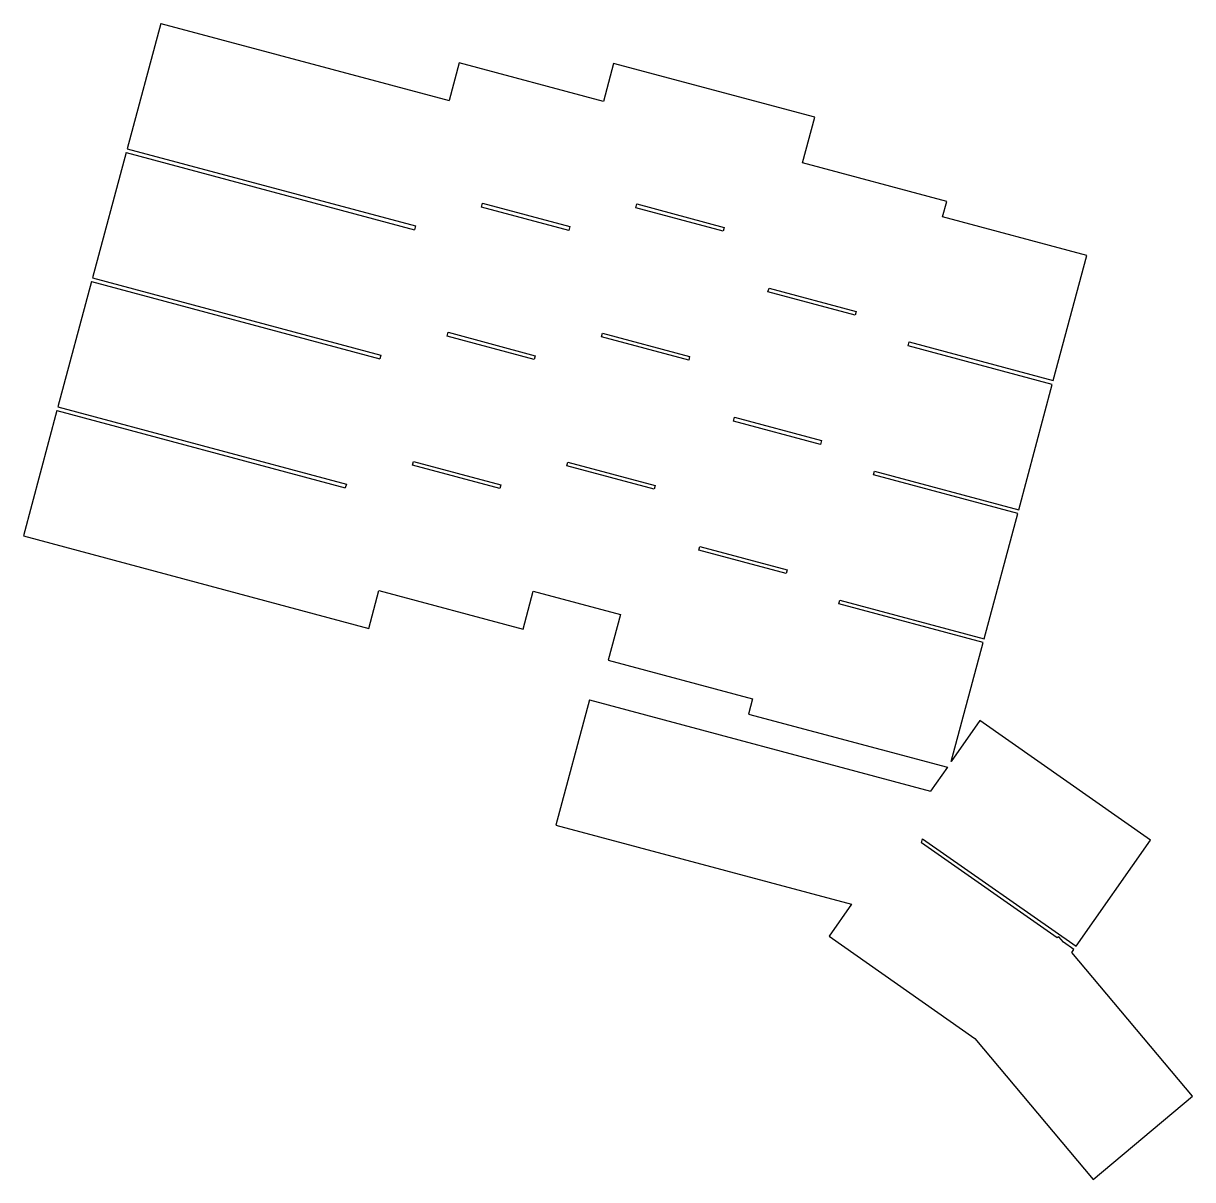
# Model space of a CAD drawing. Header units: millimetres. Extents: x -15 to 134, y -86 to 61.
import ezdxf

# ---------------------------------------------------------------- set-up
doc = ezdxf.new("R2010")
doc.units = ezdxf.units.MM

msp = doc.modelspace()

# ---------------------------------------------------------------- linework, layer by layer
for p, q in [((2.54, 60.66), (-1.73, 44.72)), ((2.54, 60.66), (39.24, 50.83)), ((40.54, 55.65), (39.24, 50.83)), ((58.89, 50.74), (40.54, 55.65)), ((60.18, 55.57), (58.89, 50.74)), ((85.78, 48.71), (60.18, 55.57)), ((84.23, 42.91), (85.78, 48.71)), ((-1.73, 44.72), (34.97, 34.89)), ((-1.86, 44.24), (-6.13, 28.3)), ((-1.86, 44.24), (34.84, 34.4)), ((102.58, 38), (84.23, 42.91)), ((43.38, 37.29), (43.51, 37.78)), ((54.49, 34.32), (43.38, 37.29)), ((43.51, 37.78), (54.62, 34.8)), ((63.03, 37.21), (63.16, 37.69)), ((74.14, 34.23), (63.03, 37.21)), ((63.16, 37.69), (74.26, 34.71)), ((102.06, 36.06), (102.58, 38)), ((120.41, 31.15), (102.06, 36.06)), ((34.97, 34.89), (34.84, 34.4)), ((54.62, 34.8), (54.49, 34.32)), ((74.26, 34.71), (74.14, 34.23)), ((116.14, 15.21), (120.41, 31.15)), ((-6.13, 28.3), (30.57, 18.47)), ((-6.26, 27.82), (-10.53, 11.88)), ((-6.26, 27.82), (30.44, 17.98)), ((79.83, 26.49), (79.96, 26.97)), ((79.96, 26.97), (91.06, 24)), ((90.93, 23.52), (79.83, 26.49)), ((91.06, 24), (90.93, 23.52)), ((38.98, 20.87), (39.11, 21.36)), ((50.09, 17.9), (38.98, 20.87)), ((39.11, 21.36), (50.22, 18.38)), ((58.63, 20.78), (58.76, 21.27)), ((58.76, 21.27), (69.86, 18.29)), ((69.74, 17.81), (58.63, 20.78)), ((97.66, 19.64), (97.79, 20.13)), ((116.01, 14.73), (97.66, 19.64)), ((97.79, 20.13), (116.14, 15.21)), ((30.57, 18.47), (30.44, 17.98)), ((50.22, 18.38), (50.09, 17.9)), ((69.86, 18.29), (69.74, 17.81)), ((111.74, -1.21), (116.01, 14.73)), ((-10.66, 11.4), (-14.93, -4.54)), ((-10.66, 11.4), (26.04, 1.56)), ((-10.53, 11.88), (26.17, 2.05)), ((75.43, 10.07), (75.56, 10.55)), ((75.56, 10.55), (86.66, 7.58)), ((86.53, 7.09), (75.43, 10.07)), ((86.66, 7.58), (86.53, 7.09)), ((34.58, 4.45), (34.71, 4.93)), ((34.71, 4.93), (45.82, 1.96)), ((54.23, 4.36), (54.36, 4.85)), ((54.36, 4.85), (65.46, 1.87)), ((45.69, 1.48), (34.58, 4.45)), ((65.34, 1.39), (54.23, 4.36)), ((93.26, 3.22), (93.39, 3.7)), ((111.61, -1.7), (93.26, 3.22)), ((93.39, 3.7), (111.74, -1.21)), ((26.17, 2.05), (26.04, 1.56)), ((45.82, 1.96), (45.69, 1.48)), ((65.46, 1.87), (65.34, 1.39)), ((107.34, -17.63), (111.61, -1.7)), ((-14.93, -4.54), (29.02, -16.32)), ((71.03, -6.35), (71.16, -5.87)), ((71.16, -5.87), (82.26, -8.84)), ((82.13, -9.33), (71.03, -6.35)), ((82.26, -8.84), (82.13, -9.33)), ((29.02, -16.32), (30.31, -11.49)), ((30.31, -11.49), (48.66, -16.4)), ((48.66, -16.4), (49.96, -11.57)), ((49.96, -11.57), (61.06, -14.55)), ((88.86, -13.2), (88.99, -12.72)), ((107.21, -18.12), (88.86, -13.2)), ((88.99, -12.72), (107.34, -17.63)), ((61.06, -14.55), (59.51, -20.35)), ((103.16, -33.26), (107.21, -18.12)), ((59.51, -20.35), (77.86, -25.26)), ((77.86, -25.26), (77.35, -27.2)), ((57.12, -25.4), (52.85, -41.34)), ((57.12, -25.4), (100.52, -37.03)), ((77.35, -27.2), (102.66, -33.98)), ((106.81, -28.04), (103.16, -33.26)), ((128.52, -43.24), (106.81, -28.04)), ((102.66, -33.98), (100.52, -37.03)), ((52.85, -41.34), (90.45, -51.41)), ((99.36, -43.57), (99.5, -43.06)), ((99.5, -43.06), (119.06, -56.75)), ((116.65, -55.68), (99.36, -43.57)), ((119.06, -56.75), (128.52, -43.24)), ((90.45, -51.41), (87.6, -55.48)), ((87.6, -55.48), (106.17, -68.49)), ((116.84, -55.53), (116.65, -55.68)), ((117.42, -56.22), (116.84, -55.53)), ((118.77, -57.16), (117.42, -56.22)), ((118.52, -57.53), (118.77, -57.16)), ((133.87, -75.83), (118.52, -57.53)), ((106.17, -68.49), (121.23, -86.43)), ((121.23, -86.43), (133.87, -75.83))]:
    msp.add_line(p, q)

doc.saveas('drawing.dxf')
